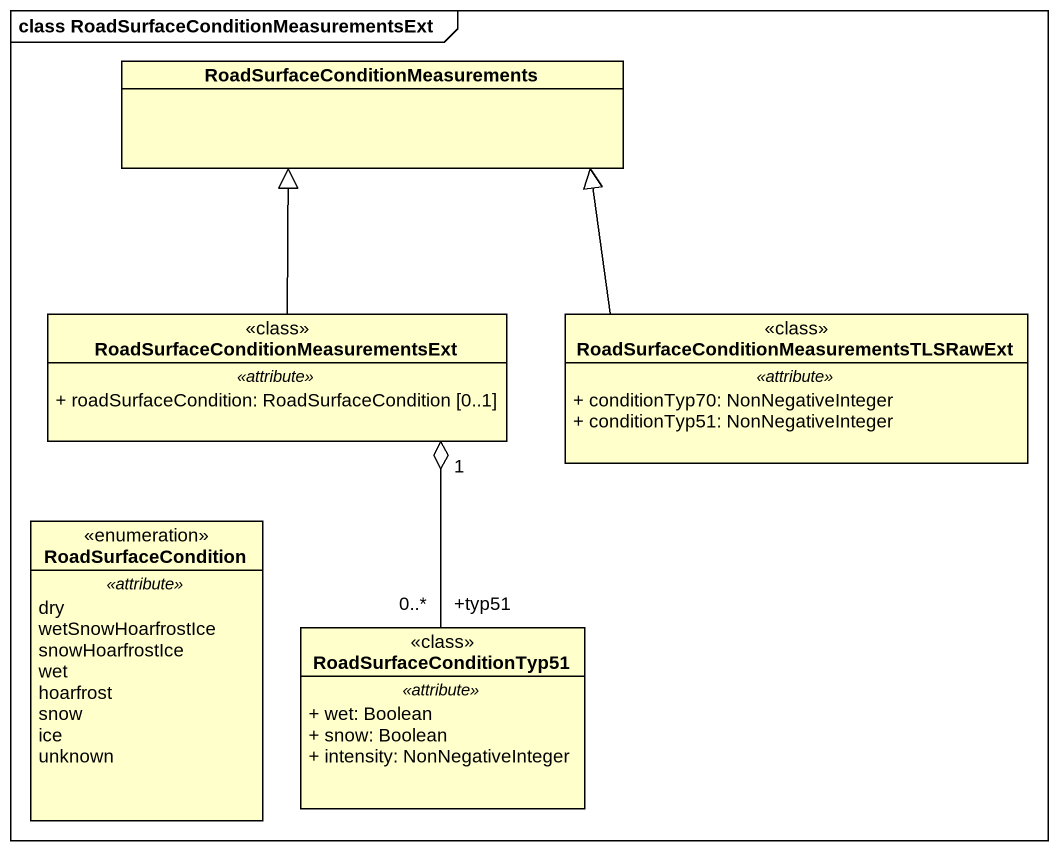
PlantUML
@startuml
mainframe class RoadSurfaceConditionMeasurementsExt
hide circle
hide empty members
skinparam classAttributeIconSize 0
class "RoadSurfaceConditionMeasurements" as RoadSurfaceConditionMeasurem
class "RoadSurfaceConditionMeasurementsExt" as RoadSurfaceConditionMeasurem_2 <<class>> {
  .. <<attribute>> ..
  + roadSurfaceCondition: RoadSurfaceCondition [0..1]
}
class "RoadSurfaceConditionMeasurementsTLSRawExt" as RoadSurfaceConditionMeasurem_3 <<class>> {
  .. <<attribute>> ..
  + conditionTyp70: NonNegativeInteger
  + conditionTyp51: NonNegativeInteger
}
enum RoadSurfaceCondition {
  .. <<attribute>> ..
  dry
  wetSnowHoarfrostIce
  snowHoarfrostIce
  wet
  hoarfrost
  snow
  ice
  unknown
}
class RoadSurfaceConditionTyp51 <<class>> {
  .. <<attribute>> ..
  + wet: Boolean
  + snow: Boolean
  + intensity: NonNegativeInteger
}
RoadSurfaceConditionMeasurem_2 -up-|> RoadSurfaceConditionMeasurem
RoadSurfaceConditionMeasurem_3 -up-|> RoadSurfaceConditionMeasurem
RoadSurfaceConditionTyp51 "+typ51\n0..*" -up-o "1" RoadSurfaceConditionMeasurem_2
@enduml
